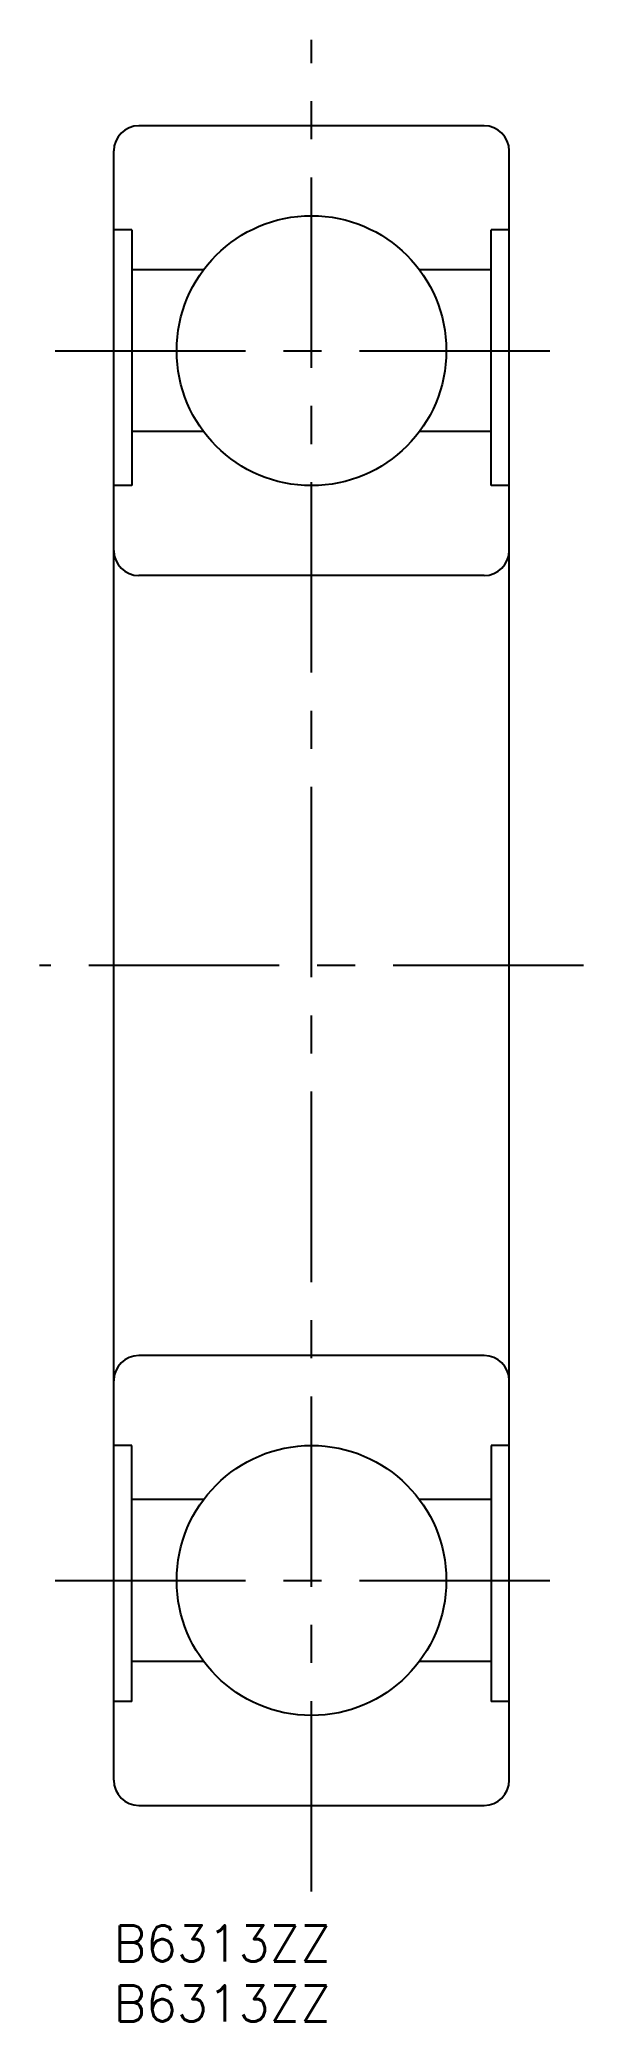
# Model space of a CAD drawing. Extents: x -6 to 39, y -8 to 157.
import ezdxf

# ---------------------------------------------------------------- set-up
doc = ezdxf.new("R2010")
doc.units = 0
doc.header["$LTSCALE"] = 0.5
doc.linetypes.add('CENTER', pattern=[50.8, 31.75, -6.35, 6.35, -6.35])
for name, color, linetype in [('MSM_CENTER', 1, 'CENTER'), ('MSM_CONTINUOUS', 7, 'CONTINUOUS'), ('MSM_PART_NUMBER', 7, 'CONTINUOUS')]:
    doc.layers.add(name, color=color, linetype=linetype)
doc.styles.get("Standard").update_dxf_attribs({"font": 'txt.shx', "height": 3, "bigfont": 'bigfont.shx'})

msp = doc.modelspace()

# ---------------------------------------------------------------- linework, layer by layer
at = {"layer": 'MSM_CENTER'}
for p, q in [((16.5, 2.82), (16.5, 157.17)), ((-4.89, 131.25), (37.89, 131.25)), ((39.19, 80), (-6.19, 80)), ((-4.89, 28.75), (37.89, 28.75))]:
    msp.add_line(p, q, dxfattribs=at)
at = {"layer": 'MSM_CONTINUOUS'}
for p, q in [((30.9, 150), (2.1, 150)), ((0, 12.1), (0, 147.9)), ((33, 12.1), (33, 147.9)), ((1.52, 141.33), (0, 141.33)), ((1.52, 141.33), (1.52, 120)), ((33, 141.33), (31.48, 141.33)), ((31.48, 120), (31.48, 141.33)), ((7.5, 138), (1.52, 138)), ((31.48, 138), (25.5, 138)), ((7.5, 124.5), (1.52, 124.5)), ((31.48, 124.5), (25.5, 124.5)), ((1.52, 120), (0, 120)), ((33, 120), (31.48, 120)), ((30.9, 112.5), (2.1, 112.5)), ((30.9, 47.5), (2.1, 47.5)), ((1.52, 40), (0, 40)), ((1.52, 18.67), (1.52, 40)), ((33, 40), (31.48, 40)), ((31.48, 40), (31.48, 18.67)), ((7.5, 35.5), (1.52, 35.5)), ((31.48, 35.5), (25.5, 35.5)), ((7.5, 22), (1.52, 22)), ((31.48, 22), (25.5, 22)), ((1.52, 18.67), (0, 18.67)), ((33, 18.67), (31.48, 18.67)), ((2.1, 10), (30.9, 10))]:
    msp.add_line(p, q, dxfattribs=at)
for centre in [(16.5, 131.25), (16.5, 28.75)]:
    msp.add_circle(centre, 11.25, dxfattribs=at)
for centre, start, end in [((2.1, 147.9), 90, 180), ((30.9, 147.9), 360, 90), ((2.1, 114.6), 180, 270), ((30.9, 114.6), 270, 0), ((2.1, 45.4), 90, 180), ((30.9, 45.4), 0, 90), ((2.1, 12.1), 180, 270), ((30.9, 12.1), 270, 0)]:
    msp.add_arc(centre, 2.1, start, end, dxfattribs=at)

# ---------------------------------------------------------------- texts
at = {"layer": 'MSM_PART_NUMBER'}
for p in [(0, -3), (0, -8)]:
    msp.add_text('B6313ZZ', height=3, dxfattribs=at).set_placement(p)

doc.saveas('drawing.dxf')
